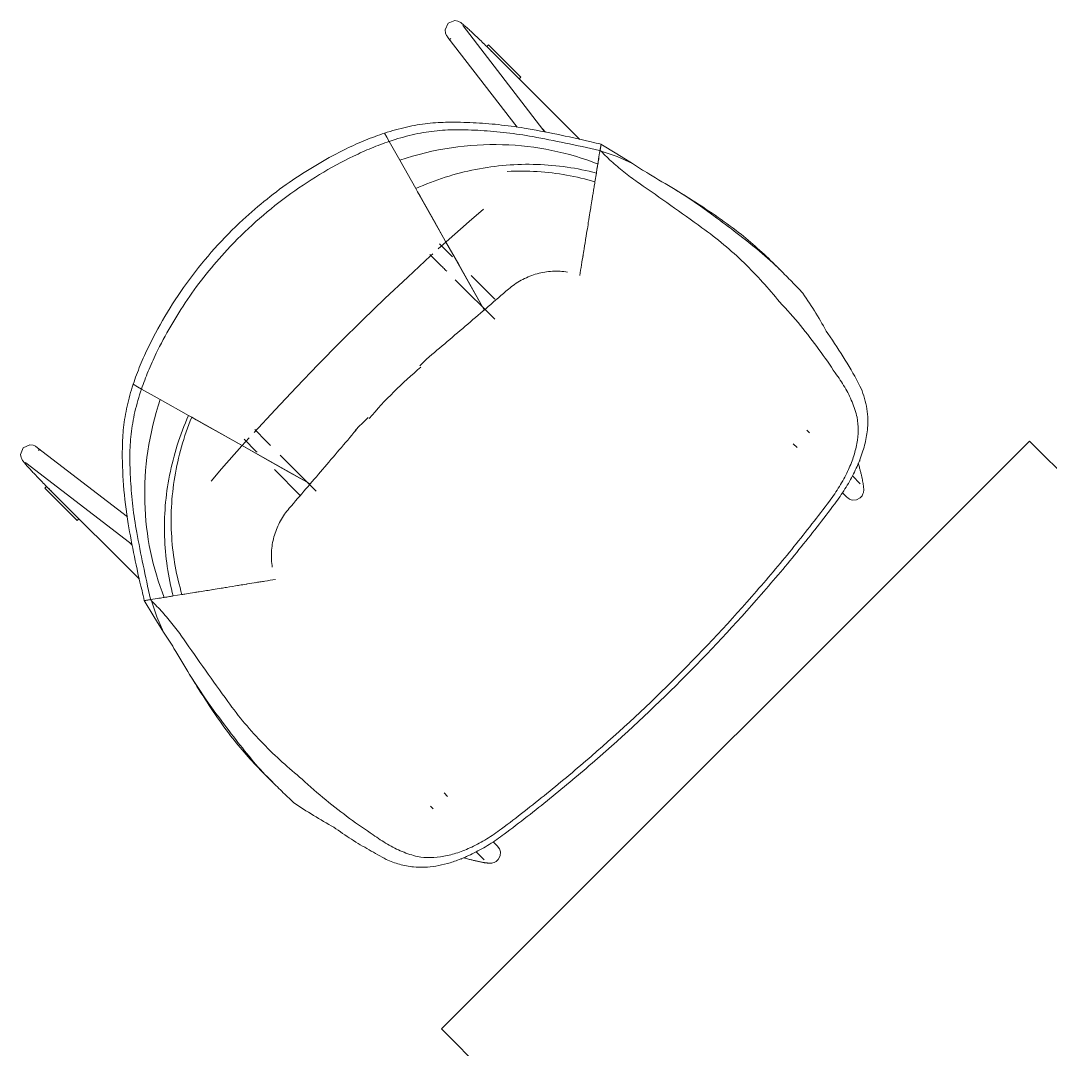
# Model space of a CAD drawing. Header units: millimetres. Extents: x 155927 to 317870, y -36033 to 97293.
# Drawn here: x 189756 to 190623, y 25218 to 26084 of the extents above; entities that cross this region are included whole.
import ezdxf

# ---------------------------------------------------------------- set-up
doc = ezdxf.new("R2010")
doc.units = ezdxf.units.MM
doc.header["$MEASUREMENT"] = 0
doc.layers.add('I-FURN', color=8, linetype='CONTINUOUS', lineweight=9)

msp = doc.modelspace()

# ---------------------------------------------------------------- linework, layer by layer
at = {"layer": 'I-FURN'}
for p, q in [((190116.21, 26082.31), (190121.87, 26084.4)), ((190121.87, 26084.4), (190124.38, 26083.94)), ((190124.38, 26083.94), (190125.53, 26083.45)), ((190125.53, 26083.45), (190126.23, 26083.05)), ((190116.21, 26082.31), (190113.57, 26076.49)), ((190113.57, 26076.49), (190113.98, 26073.75)), ((190126.23, 26083.05), (190126.76, 26082.71)), ((190126.76, 26082.71), (190127.23, 26082.38)), ((190127.23, 26082.38), (190127.67, 26082.06)), ((190127.67, 26082.06), (190128.12, 26081.71)), ((190128.12, 26081.71), (190128.57, 26081.35)), ((190128.52, 26080.17), (190128.56, 26080.11)), ((190128.56, 26080.11), (190128.68, 26079.95)), ((190128.57, 26081.35), (190129.05, 26080.96)), ((190128.68, 26079.95), (190128.72, 26079.9)), ((190195.93, 25992.65), (190128.72, 26079.9)), ((190129.05, 26080.96), (190129.55, 26080.54)), ((190129.55, 26080.54), (190130.07, 26080.09)), ((190130.07, 26080.09), (190130.62, 26079.61)), ((190130.62, 26079.61), (190131.2, 26079.11)), ((190131.2, 26079.11), (190131.81, 26078.57)), ((190131.81, 26078.57), (190132.45, 26078)), ((190132.45, 26078), (190133.11, 26077.4)), ((190133.11, 26077.4), (190133.8, 26076.77)), ((190133.8, 26076.77), (190134.52, 26076.11)), ((190134.52, 26076.11), (190135.27, 26075.42)), ((190135.27, 26075.42), (190136.03, 26074.71)), ((190136.03, 26074.71), (190136.83, 26073.97)), ((190113.98, 26073.75), (190114.48, 26072.53)), ((190114.48, 26072.53), (190114.88, 26071.8)), ((190114.88, 26071.8), (190115.23, 26071.26)), ((190115.23, 26071.26), (190115.56, 26070.79)), ((190115.56, 26070.79), (190115.88, 26070.34)), ((190115.88, 26070.34), (190116.04, 26070.14)), ((190116.04, 26070.14), (190174.2, 25994.63)), ((190117.86, 26069.41), (190118.02, 26069.3)), ((190118.02, 26069.3), (190118.24, 26069.12)), ((190118.24, 26069.12), (190118.53, 26068.89)), ((190136.83, 26073.97), (190137.64, 26073.2)), ((190137.64, 26073.2), (190138.48, 26072.41)), ((190138.48, 26072.41), (190139.34, 26071.6)), ((190139.34, 26071.6), (190140.22, 26070.76)), ((190140.22, 26070.76), (190141.11, 26069.9)), ((190141.11, 26069.9), (190142.02, 26069.03)), ((190142.02, 26069.03), (190142.95, 26068.13)), ((190142.95, 26068.13), (190143.89, 26067.22)), ((190143.89, 26067.22), (190144.85, 26066.29)), ((190144.85, 26066.29), (190145.81, 26065.35)), ((190145.81, 26065.35), (190146.79, 26064.4)), ((190146.79, 26064.4), (190147.77, 26063.43)), ((190147.77, 26063.43), (190148.76, 26062.46)), ((190148.68, 26062.56), (190150.04, 26063.92)), ((190152.95, 26058.29), (190148.68, 26062.56)), ((190148.76, 26062.46), (190149.75, 26061.48)), ((190149.75, 26061.48), (190150.75, 26060.49)), ((190177.35, 26036.71), (190150.09, 26063.97)), ((190150.75, 26060.49), (190151.75, 26059.5)), ((190151.75, 26059.5), (190152.75, 26058.5)), ((190152.75, 26058.5), (190152.97, 26058.28)), ((190226.93, 25984.32), (190152.97, 26058.28)), ((190177.3, 26036.66), (190175.94, 26035.3)), ((190062.68, 25989.6), (190064.65, 25986.1)), ((190062.68, 25989.6), (190064.65, 25986.1)), ((190195.5, 25993.12), (190198.16, 25990.46)), ((190195.93, 25992.65), (190196.71, 25991.47)), ((190064.65, 25986.1), (190066.63, 25982.59)), ((190064.65, 25986.1), (190066.63, 25982.59)), ((190075.49, 25966.87), (190066.63, 25982.59)), ((190066.63, 25982.59), (190075.49, 25966.87)), ((190244.91, 25980.31), (190244.04, 25974.94)), ((190244.04, 25974.96), (190244.91, 25980.3)), ((190244.05, 25975), (190244.91, 25980.3)), ((190258.12, 25972.24), (190244.81, 25980.36)), ((190243.56, 25975.06), (190244.04, 25974.96)), ((190244.95, 25974.36), (190244.04, 25974.94)), ((190244.95, 25974.36), (190258.47, 25969.83)), ((190271.42, 25964.1), (190258.12, 25972.24)), ((190088.94, 25942.99), (190075.49, 25966.87)), ((190075.49, 25966.87), (190088.94, 25942.99)), ((190242.19, 25963.5), (190241.49, 25959.18)), ((190243.16, 25969.54), (190242.19, 25963.5)), ((190258.47, 25969.83), (190271.42, 25964.1)), ((190240.96, 25955.94), (190239.76, 25948.55)), ((190241.49, 25959.18), (190240.96, 25955.94)), ((190090.47, 25940.28), (190088.94, 25942.99)), ((190088.94, 25942.99), (190090.47, 25940.28)), ((190090.47, 25940.28), (190146.57, 25840.7)), ((190092.54, 25936.61), (190090.47, 25940.28)), ((190097.35, 25928.07), (190092.54, 25936.61)), ((190307.21, 25942.1), (190317.82, 25935.26)), ((190104.64, 25915.12), (190097.35, 25928.07)), ((190317.82, 25935.26), (190328.49, 25928.09)), ((190328.49, 25928.09), (190339.8, 25919.92)), ((190146.02, 25925.64), (190133.95, 25915.22)), ((190114.05, 25898.43), (190104.64, 25915.12)), ((190133.95, 25915.22), (190114.57, 25898.06)), ((190114.57, 25898.06), (190107.85, 25892.02)), ((190119.21, 25885.99), (190108.92, 25896.27)), ((190125.07, 25878.86), (190114.05, 25898.43)), ((190082.14, 25868.4), (190101.37, 25886.14)), ((190100.87, 25887.36), (190110.72, 25877.5)), ((190101.37, 25886.14), (190103.33, 25887.92)), ((190119.21, 25885.99), (190119.89, 25885.31)), ((190111.32, 25876.9), (190110.72, 25877.5)), ((190112.02, 25876.2), (190111.32, 25876.9)), ((190112.73, 25875.49), (190112.02, 25876.2)), ((190113.46, 25874.76), (190112.73, 25875.49)), ((190137.15, 25857.43), (190125.07, 25878.86)), ((190397.9, 25872.18), (190391.96, 25878.13)), ((190063.03, 25850.36), (190082.14, 25868.4)), ((190114.21, 25874.02), (190113.46, 25874.76)), ((190114.96, 25873.26), (190114.21, 25874.02)), ((190155.43, 25849.76), (190135.49, 25869.71)), ((190216.73, 25872.53), (190215.24, 25872.74)), ((190122.99, 25865.24), (190122.17, 25866.06)), ((190123.81, 25864.42), (190122.99, 25865.24)), ((190123.81, 25864.42), (190155.43, 25832.79)), ((190044.08, 25832.05), (190063.03, 25850.36)), ((190146.57, 25840.7), (190137.15, 25857.43)), ((190025.32, 25813.49), (190044.08, 25832.05)), ((190006.79, 25794.71), (190025.32, 25813.49)), ((189988.5, 25775.74), (190006.79, 25794.71)), ((189854.6, 25776.05), (189851.1, 25778.02)), ((189854.6, 25776.05), (189851.1, 25778.02)), ((189858.12, 25774.07), (189854.6, 25776.05)), ((189858.12, 25774.07), (189854.6, 25776.05)), ((189858.12, 25774.07), (189873.83, 25765.22)), ((189873.83, 25765.22), (189858.12, 25774.07)), ((189970.49, 25756.62), (189988.5, 25775.74)), ((189873.83, 25765.22), (189897.71, 25751.76)), ((189897.71, 25751.76), (189873.83, 25765.22)), ((189952.79, 25737.38), (189970.49, 25756.62)), ((189897.71, 25751.76), (189900.42, 25750.24)), ((189900.42, 25750.24), (189897.71, 25751.76)), ((190000, 25694.13), (189900.42, 25750.24)), ((189900.42, 25750.24), (189904.1, 25748.16)), ((189904.1, 25748.16), (189912.63, 25743.36)), ((189912.63, 25743.36), (189925.58, 25736.06)), ((189963.2, 25729.98), (189953.35, 25739.84)), ((190037.86, 25739.12), (190038.65, 25739.41)), ((190420.24, 25737.11), (190418.05, 25739.3)), ((189925.58, 25736.06), (189942.28, 25726.66)), ((189942.64, 25726.14), (189948.69, 25732.85)), ((189944.43, 25731.78), (189954.72, 25721.5)), ((189963.2, 25729.98), (189963.88, 25729.3)), ((189963.88, 25729.3), (189964.58, 25728.6)), ((189964.58, 25728.6), (189965.3, 25727.89)), ((190605.59, 25730.09), (190110.62, 25235.11)), ((190406.73, 25727.99), (190409.97, 25724.75)), ((191100.57, 25235.11), (190605.59, 25730.09)), ((189758.39, 25724.5), (189756.3, 25718.83)), ((189758.39, 25724.5), (189764.21, 25727.14)), ((189764.21, 25727.14), (189766.96, 25726.72)), ((189766.96, 25726.72), (189768.18, 25726.22)), ((189768.18, 25726.22), (189768.9, 25725.82)), ((189768.9, 25725.82), (189769.45, 25725.48)), ((189769.45, 25725.48), (189769.92, 25725.15)), ((189769.92, 25725.15), (189770.36, 25724.82)), ((189770.36, 25724.82), (189770.57, 25724.67)), ((189846.17, 25666.43), (189770.57, 25724.67)), ((189771.29, 25722.84), (189771.41, 25722.69)), ((189771.41, 25722.69), (189771.58, 25722.46)), ((189771.58, 25722.46), (189771.82, 25722.17)), ((189925.49, 25706.76), (189942.64, 25726.14)), ((189942.28, 25726.66), (189961.84, 25715.63)), ((189955.32, 25720.9), (189954.72, 25721.5)), ((189965.3, 25727.89), (189966.03, 25727.16)), ((189966.03, 25727.16), (189966.77, 25726.41)), ((189756.3, 25718.83), (189756.77, 25716.32)), ((189756.77, 25716.32), (189757.26, 25715.18)), ((189757.26, 25715.18), (189757.65, 25714.48)), ((189757.65, 25714.48), (189757.99, 25713.94)), ((189757.99, 25713.94), (189758.32, 25713.48)), ((189758.32, 25713.48), (189758.65, 25713.03)), ((189758.65, 25713.03), (189758.99, 25712.59)), ((189758.99, 25712.59), (189759.36, 25712.13)), ((189759.36, 25712.13), (189759.75, 25711.66)), ((189759.75, 25711.66), (189760.17, 25711.16)), ((189760.17, 25711.16), (189760.61, 25710.63)), ((189760.54, 25712.19), (189760.6, 25712.14)), ((189760.6, 25712.14), (189760.75, 25712.03)), ((189760.61, 25710.63), (189761.09, 25710.08)), ((189760.75, 25712.03), (189760.8, 25711.99)), ((189760.8, 25711.99), (189848.06, 25644.78)), ((189961.84, 25715.63), (189983.28, 25703.55)), ((189974.74, 25718.44), (189975.56, 25717.62)), ((189975.56, 25717.62), (189976.29, 25716.9)), ((190005.07, 25688.11), (189976.29, 25716.9)), ((190462.35, 25708.29), (190461.44, 25711.7)), ((190462.92, 25713.62), (190462.42, 25713.49)), ((189761.09, 25710.08), (189761.6, 25709.5)), ((189761.6, 25709.5), (189762.14, 25708.89)), ((189762.14, 25708.89), (189762.71, 25708.26)), ((189762.71, 25708.26), (189763.31, 25707.59)), ((189763.31, 25707.59), (189763.94, 25706.9)), ((189763.94, 25706.9), (189764.6, 25706.18)), ((189764.6, 25706.18), (189765.28, 25705.44)), ((189765.28, 25705.44), (189766, 25704.67)), ((189766, 25704.67), (189766.74, 25703.88)), ((189766.74, 25703.88), (189767.5, 25703.06)), ((189767.5, 25703.06), (189768.29, 25702.22)), ((189768.29, 25702.22), (189769.11, 25701.37)), ((189916.61, 25696.48), (189925.49, 25706.76)), ((189970.05, 25706.17), (189991.73, 25684.48)), ((189983.28, 25703.55), (190000, 25694.13)), ((190462.4, 25708.1), (190462.35, 25708.29)), ((190462.59, 25707.38), (190462.4, 25708.1)), ((190462.78, 25706.65), (190462.59, 25707.38)), ((190462.97, 25705.93), (190462.78, 25706.65)), ((190463.15, 25705.22), (190462.97, 25705.93)), ((190463.33, 25704.5), (190463.15, 25705.22)), ((190463.5, 25703.79), (190463.33, 25704.5)), ((190463.67, 25703.09), (190463.5, 25703.79)), ((190463.84, 25702.39), (190463.67, 25703.09)), ((190464, 25701.7), (190463.84, 25702.39)), ((189769.11, 25701.37), (189769.94, 25700.49)), ((189769.94, 25700.49), (189770.8, 25699.59)), ((189770.8, 25699.59), (189771.68, 25698.68)), ((189771.68, 25698.68), (189772.57, 25697.75)), ((189772.57, 25697.75), (189773.48, 25696.81)), ((189773.48, 25696.81), (189774.41, 25695.86)), ((189774.41, 25695.86), (189775.35, 25694.89)), ((189775.35, 25694.89), (189776.31, 25693.92)), ((189776.31, 25693.92), (189777.27, 25692.93)), ((190463.13, 25694.22), (190456.43, 25700.92)), ((190464.16, 25701.02), (190464, 25701.7)), ((190464.31, 25700.35), (190464.16, 25701.02)), ((190464.45, 25699.69), (190464.31, 25700.35)), ((190464.59, 25699.04), (190464.45, 25699.69)), ((190464.73, 25698.4), (190464.59, 25699.04)), ((190464.86, 25697.77), (190464.73, 25698.4)), ((190464.98, 25697.16), (190464.86, 25697.77)), ((190465.1, 25696.56), (190464.98, 25697.16)), ((190465.21, 25695.97), (190465.1, 25696.56)), ((190465.31, 25695.4), (190465.21, 25695.97)), ((190465.41, 25694.84), (190465.31, 25695.4)), ((190465.5, 25694.3), (190465.41, 25694.84)), ((190465.58, 25693.78), (190465.5, 25694.3)), ((190465.66, 25693.26), (190465.58, 25693.78)), ((190465.73, 25692.76), (190465.66, 25693.26)), ((189776.73, 25690.61), (189803.99, 25663.35)), ((189776.78, 25690.66), (189778.15, 25692.03)), ((189777.27, 25692.93), (189778.24, 25691.95)), ((189778.15, 25692.03), (189782.42, 25687.76)), ((189778.24, 25691.95), (189779.23, 25690.95)), ((189779.23, 25690.95), (189780.21, 25689.95)), ((189780.21, 25689.95), (189781.21, 25688.96)), ((189781.21, 25688.96), (189782.21, 25687.96)), ((189782.21, 25687.96), (189782.43, 25687.73)), ((189782.43, 25687.73), (189856.38, 25613.78)), ((190448.03, 25686.69), (190451.81, 25682.91)), ((190464.6, 25684.2), (190465.37, 25685.73)), ((190465.37, 25685.73), (190465.72, 25686.84)), ((190465.72, 25686.84), (190465.88, 25687.68)), ((190465.79, 25692.28), (190465.73, 25692.76)), ((190465.85, 25691.8), (190465.79, 25692.28)), ((190465.9, 25691.34), (190465.85, 25691.8)), ((190465.88, 25687.68), (190465.96, 25688.36)), ((190465.94, 25690.88), (190465.9, 25691.34)), ((190465.97, 25690.41), (190465.94, 25690.88)), ((190465.96, 25688.36), (190465.99, 25688.94)), ((190465.99, 25689.95), (190465.97, 25690.41)), ((190466, 25689.46), (190465.99, 25689.95)), ((190465.99, 25688.94), (190466, 25689.46)), ((190452.51, 25682.28), (190451.81, 25682.91)), ((190453.94, 25681.35), (190452.51, 25682.28)), ((190456.37, 25680.53), (190453.94, 25681.35)), ((190459.82, 25680.7), (190456.37, 25680.53)), ((190459.82, 25680.7), (190462.9, 25682.28)), ((190462.9, 25682.28), (190464.6, 25684.2)), ((189805.41, 25664.77), (189804.04, 25663.4)), ((189850.25, 25642.54), (189847.58, 25645.21)), ((189848.06, 25644.78), (189849.23, 25643.99)), ((189967.97, 25625.46), (189968.17, 25623.98)), ((189877.2, 25598.52), (189871.17, 25597.54)), ((189881.52, 25599.22), (189877.2, 25598.52)), ((189884.76, 25599.74), (189881.52, 25599.22)), ((189892.15, 25600.94), (189884.76, 25599.74)), ((189860.35, 25595.89), (189868.47, 25582.59)), ((189865.77, 25596.67), (189860.39, 25595.8)), ((189860.41, 25595.8), (189865.74, 25596.66)), ((189860.99, 25595.89), (189865.71, 25596.66)), ((189865.74, 25596.66), (189865.65, 25597.15)), ((189866.35, 25595.75), (189865.77, 25596.67)), ((189870.88, 25582.24), (189866.35, 25595.75)), ((189868.47, 25582.59), (189876.6, 25569.29)), ((189876.6, 25569.29), (189870.88, 25582.24)), ((189905.45, 25522.88), (189898.61, 25533.49)), ((189912.62, 25512.22), (189905.45, 25522.88)), ((189920.78, 25500.9), (189912.62, 25512.22)), ((189962.58, 25448.75), (189968.52, 25442.8)), ((190115.74, 25430.95), (190112.72, 25433.97)), ((190101.4, 25422.66), (190103.59, 25420.47)), ((190157.8, 25388.89), (190154.01, 25392.68)), ((190139.79, 25384.27), (190146.48, 25377.58)), ((190158.42, 25388.19), (190157.8, 25388.89)), ((190159.36, 25386.77), (190158.42, 25388.19)), ((190160.17, 25384.34), (190159.36, 25386.77)), ((190160, 25380.88), (190160.17, 25384.34)), ((190127.22, 25378.28), (190127.08, 25377.78)), ((190129.01, 25379.27), (190132.41, 25378.35)), ((190132.61, 25378.3), (190132.41, 25378.35)), ((190133.33, 25378.11), (190132.61, 25378.3)), ((190134.05, 25377.92), (190133.33, 25378.11)), ((190134.77, 25377.74), (190134.05, 25377.92)), ((190135.49, 25377.55), (190134.77, 25377.74)), ((190136.2, 25377.38), (190135.49, 25377.55)), ((190136.91, 25377.2), (190136.2, 25377.38)), ((190137.62, 25377.03), (190136.91, 25377.2)), ((190138.31, 25376.87), (190137.62, 25377.03)), ((190139, 25376.7), (190138.31, 25376.87)), ((190139.69, 25376.55), (190139, 25376.7)), ((190140.36, 25376.4), (190139.69, 25376.55)), ((190141.02, 25376.25), (190140.36, 25376.4)), ((190141.67, 25376.11), (190141.02, 25376.25)), ((190142.31, 25375.98), (190141.67, 25376.11)), ((190142.93, 25375.85), (190142.31, 25375.98)), ((190143.55, 25375.72), (190142.93, 25375.85)), ((190144.15, 25375.61), (190143.55, 25375.72)), ((190144.73, 25375.5), (190144.15, 25375.61)), ((190145.3, 25375.39), (190144.73, 25375.5)), ((190145.86, 25375.3), (190145.3, 25375.39)), ((190146.4, 25375.2), (190145.86, 25375.3)), ((190146.93, 25375.12), (190146.4, 25375.2)), ((190147.44, 25375.04), (190146.93, 25375.12)), ((190147.94, 25374.97), (190147.44, 25375.04)), ((190148.43, 25374.91), (190147.94, 25374.97)), ((190148.9, 25374.86), (190148.43, 25374.91)), ((190149.37, 25374.81), (190148.9, 25374.86)), ((190149.83, 25374.77), (190149.37, 25374.81)), ((190150.29, 25374.74), (190149.83, 25374.77)), ((190150.76, 25374.72), (190150.29, 25374.74)), ((190151.24, 25374.71), (190150.76, 25374.72)), ((190151.76, 25374.71), (190151.24, 25374.71)), ((190152.34, 25374.75), (190151.76, 25374.71)), ((190153.02, 25374.83), (190152.34, 25374.75)), ((190153.87, 25374.99), (190153.02, 25374.83)), ((190154.98, 25375.34), (190153.87, 25374.99)), ((190156.5, 25376.1), (190154.98, 25375.34)), ((190158.42, 25377.8), (190156.5, 25376.1)), ((190160, 25380.88), (190158.42, 25377.8)), ((190110.62, 25235.11), (190605.59, 24740.14))]:
    msp.add_line(p, q, dxfattribs=at)
msp.add_arc((190335.73, 25504.98), 376.15, 130.12594, 139.52933, dxfattribs=at)
for centre, major_axis, ratio, start_param, end_param in [((190204.69, 26481.3), (411.51, -411.51), 0.743145, 5.413461, 5.430001), ((187536.37, 21415.78), (-3756.55, -3756.55), 0.981627, 3.381927, 3.386869), ((188590.71, 21659.35), (4235.43, -4235.43), 0.743145, 1.876602, 1.878583), ((189359.41, 25636.01), (411.51, -411.51), 0.743145, 0.853184, 0.869724), ((194424.93, 28304.34), (-3756.55, -3756.55), 0.981627, 6.037909, 6.042851), ((194181.36, 27249.99), (4235.43, -4235.43), 0.743145, 4.404602, 4.406583)]:
    msp.add_ellipse(centre, major_axis=major_axis, ratio=ratio, start_param=start_param, end_param=end_param, dxfattribs=at)
for points in [[(190116.21, 25998.77), (190110.59, 25998.74), (190099.11, 25998.02), (190081.13, 25995.08), (190068.88, 25991.65), (190062.68, 25989.6)], [(190180.26, 25993.81), (190172.95, 25995.01), (190158.46, 25996.97), (190137.15, 25998.57), (190123.16, 25998.84), (190116.21, 25998.77)], [(190030.4, 25976.39), (190035.82, 25979.03), (190046.64, 25983.9), (190057.36, 25987.86), (190062.68, 25989.6)], [(190066.63, 25982.59), (190073.1, 25984.82), (190085.89, 25988.56), (190104.68, 25991.72), (190116.68, 25992.43), (190122.57, 25992.42)], [(190122.57, 25992.42), (190129.58, 25992.43), (190143.74, 25992.03), (190165.32, 25990.15), (190180, 25987.97), (190187.41, 25986.66)], [(190236.45, 25982.17), (190226.67, 25984.59), (190207.48, 25988.9), (190189.16, 25992.3), (190180.26, 25993.81)], [(190066.63, 25982.59), (190061.67, 25980.93), (190051.67, 25977.19), (190041.6, 25972.67), (190036.56, 25970.23)], [(190242.19, 25963.5), (190217.6, 25973.31), (190163.12, 25984.87), (190104.19, 25976.45), (190075.49, 25966.87)], [(190187.41, 25986.66), (190196.39, 25984.95), (190214.76, 25981.36), (190233.86, 25977.26), (190243.56, 25975.06)], [(190244.05, 25974.99), (190244.28, 25976.42), (190244.56, 25978.19), (190244.91, 25980.3)], [(190244.04, 25974.94), (190243.6, 25972.24), (190243.23, 25969.94), (190242.92, 25968.03)], [(190277.06, 25947.32), (190273.06, 25950.09), (190265.32, 25955.82), (190254.5, 25964.86), (190248.01, 25971.16), (190244.95, 25974.36)], [(190240.96, 25955.94), (190224.78, 25960.22), (190191.09, 25965.18), (190139.09, 25961), (190105.22, 25950.28), (190088.94, 25942.99)], [(190242.19, 25963.5), (190241.92, 25961.88), (190241.69, 25960.44), (190241.49, 25959.18)], [(190242.92, 25968.02), (190242.61, 25966.12), (190242.37, 25964.61), (190242.19, 25963.5)], [(190271.42, 25964.1), (190273.61, 25962.57), (190278.07, 25959.58), (190282.71, 25956.72), (190285.06, 25955.32)], [(190241.49, 25959.18), (190241.28, 25957.92), (190241.11, 25956.84), (190240.96, 25955.94)], [(190329.84, 25909.96), (190321.11, 25916.28), (190303.58, 25928.82), (190285.92, 25941.19), (190277.06, 25947.32)], [(190358.67, 25907.65), (190352.1, 25912.65), (190338.53, 25922.28), (190324.3, 25931.45), (190317.1, 25935.98)], [(190236.41, 25927.86), (190236.13, 25926.13), (190235.84, 25924.33), (190235.53, 25922.45)], [(190237.42, 25934.08), (190237.09, 25932.04), (190236.73, 25929.82), (190236.35, 25927.46)], [(190235.53, 25922.43), (190235.15, 25920.09), (190234.76, 25917.63), (190234.34, 25915.08)], [(190339.8, 25919.92), (190346.42, 25915.01), (190359.55, 25905.24), (190378.52, 25890.28), (190390.23, 25879.81), (190395.75, 25874.33)], [(190234.44, 25915.7), (190234.1, 25913.57), (190233.74, 25911.36), (190233.37, 25909.1)], [(190395.16, 25847.49), (190390.62, 25853.11), (190381.07, 25864.19), (190365.52, 25880.42), (190348.49, 25895.82), (190336.21, 25905.37), (190329.84, 25909.96)], [(190232.2, 25901.85), (190231.69, 25898.7), (190231.17, 25895.48), (190230.63, 25892.18)], [(190233.38, 25909.12), (190232.95, 25906.48), (190232.51, 25903.75), (190232.06, 25900.99)], [(190389.43, 25880.65), (190384.63, 25885.42), (190374.68, 25894.66), (190364.09, 25903.39), (190358.67, 25907.65)], [(190229.77, 25886.83), (190229.34, 25884.19), (190228.9, 25881.48), (190228.46, 25878.76)], [(190230.63, 25892.16), (190230.29, 25890.04), (190229.94, 25887.9), (190229.59, 25885.73)], [(190228.47, 25878.8), (190227.98, 25875.81), (190227.49, 25872.79), (190227, 25869.73)], [(190395.72, 25874.35), (190393.63, 25876.45), (190391.54, 25878.55), (190389.43, 25880.65)], [(190215.24, 25872.74), (190210.95, 25873.33), (190202.24, 25873.58), (190189.45, 25871.13), (190177.45, 25866.06), (190170.3, 25861.08), (190167.02, 25858.25)], [(190227, 25869.73), (190226.97, 25869.72), (190226.94, 25869.72), (190226.91, 25869.72)], [(190395.75, 25874.33), (190399.04, 25871.07), (190405.5, 25864.55), (190411.73, 25858.02), (190414.77, 25854.75)], [(190167.02, 25858.25), (190155.66, 25848.44), (190132.8, 25828.82), (190109.68, 25809.16), (190098.07, 25799.32)], [(190414.77, 25854.75), (190418.63, 25849.13), (190425.98, 25837.84), (190432.58, 25826.49), (190435.68, 25820.81)], [(190442.04, 25787.57), (190437.77, 25794.13), (190428.57, 25807.35), (190413.15, 25827.63), (190401.37, 25840.9), (190395.16, 25847.49)], [(190435.68, 25820.81), (190441, 25813.33), (190450.85, 25798.45), (190459.09, 25783.82), (190462.78, 25776.59)], [(189851.1, 25778.02), (189852.84, 25783.35), (189856.81, 25794.07), (189861.67, 25804.89), (189864.32, 25810.3)], [(189870.47, 25804.14), (189868.03, 25799.1), (189863.51, 25789.03), (189859.78, 25779.04), (189858.12, 25774.07)], [(190098.07, 25799.32), (190096.12, 25797.37), (190094.17, 25795.43), (190092.23, 25793.48)], [(190460.46, 25750.24), (190459.39, 25754.66), (190456.61, 25763.31), (190450.24, 25775.67), (190444.97, 25783.65), (190442.04, 25787.57)], [(189851.1, 25778.02), (189849.05, 25771.83), (189845.62, 25759.57), (189842.69, 25741.59), (189841.96, 25730.11), (189841.94, 25724.49)], [(189848.29, 25718.14), (189848.27, 25724.03), (189848.99, 25736.03), (189852.15, 25754.81), (189855.88, 25767.6), (189858.12, 25774.07)], [(189873.83, 25765.22), (189864.25, 25736.51), (189855.84, 25677.58), (189867.4, 25623.11), (189877.2, 25598.52)], [(189897.71, 25751.76), (189890.42, 25735.49), (189879.71, 25701.62), (189875.52, 25649.62), (189880.48, 25615.92), (189884.76, 25599.74)], [(189900.42, 25750.24), (189893.67, 25733.93), (189884.09, 25700.2), (189881.58, 25649.12), (189887.48, 25616.49), (189892.15, 25600.94)], [(190048.79, 25750.04), (190045.14, 25746.4), (190041.5, 25742.76), (190037.86, 25739.12)], [(190452.43, 25704.69), (190454.31, 25708.64), (190457.49, 25716.46), (190460.52, 25728.13), (190461.62, 25739.49), (190461.07, 25746.7), (190460.46, 25750.24)], [(190038.65, 25739.41), (190029.27, 25728.34), (190010.52, 25706.31), (189991.81, 25684.52), (189982.46, 25673.68)], [(189841.94, 25724.49), (189841.81, 25714.15), (189842.51, 25693.13), (189845.11, 25671.45), (189846.89, 25660.45)], [(189854.05, 25653.29), (189852.73, 25660.69), (189850.56, 25675.36), (189848.67, 25696.98), (189848.27, 25711.13), (189848.29, 25718.14)], [(190463.05, 25715.31), (190461.4, 25711.06), (190457.62, 25702.58), (190450.42, 25689.8), (190444.73, 25681.52), (190441.66, 25677.42)], [(190437.16, 25679.64), (190440.22, 25683.73), (190445.82, 25691.99), (190450.4, 25700.43), (190452.43, 25704.69)], [(189982.46, 25673.68), (189979.62, 25670.39), (189974.64, 25663.23), (189969.57, 25651.24), (189967.13, 25638.44), (189967.37, 25629.75), (189967.97, 25625.46)], [(189846.89, 25660.45), (189848.42, 25651.49), (189851.83, 25633.12), (189856.13, 25613.98), (189858.54, 25604.26)], [(189865.65, 25597.15), (189863.45, 25606.83), (189859.35, 25625.92), (189855.76, 25644.31), (189854.05, 25653.29)], [(189925, 25606.26), (189926.55, 25606.51), (189928.12, 25606.77), (189929.73, 25607.03)], [(189939.72, 25608.65), (189936.29, 25608.09), (189932.96, 25607.55), (189929.74, 25607.03)], [(189970.98, 25613.71), (189967.91, 25613.21), (189964.89, 25612.72), (189961.9, 25612.24)], [(189872.68, 25597.79), (189874.58, 25598.1), (189876.09, 25598.34), (189877.2, 25598.52)], [(189877.2, 25598.52), (189878.82, 25598.78), (189880.26, 25599.01), (189881.52, 25599.22)], [(189881.52, 25599.22), (189882.78, 25599.42), (189883.86, 25599.6), (189884.76, 25599.74)], [(189903.15, 25602.72), (189900.24, 25602.25), (189895.36, 25601.46), (189892.85, 25601.05), (189892.15, 25600.94)], [(189902.94, 25602.69), (189904.09, 25602.88), (189905.32, 25603.07), (189906.62, 25603.28)], [(189913.24, 25604.36), (189910.88, 25603.97), (189908.73, 25603.63), (189906.7, 25603.3)], [(189912.84, 25604.29), (189914.57, 25604.57), (189916.38, 25604.87), (189918.27, 25605.17)], [(189925.63, 25606.36), (189923.08, 25605.95), (189920.6, 25605.55), (189918.25, 25605.17)], [(189865.71, 25596.66), (189864.42, 25596.45), (189862.79, 25596.19), (189860.98, 25595.89)], [(189865.77, 25596.67), (189868.47, 25597.1), (189870.77, 25597.48), (189872.68, 25597.79)], [(189893.38, 25563.64), (189890.61, 25567.64), (189884.88, 25575.38), (189875.84, 25586.2), (189869.55, 25592.69), (189866.35, 25595.75)], [(189876.6, 25569.29), (189878.13, 25567.1), (189881.13, 25562.63), (189883.99, 25558), (189885.38, 25555.64)], [(189930.74, 25510.86), (189924.43, 25519.59), (189911.88, 25537.12), (189899.52, 25554.78), (189893.38, 25563.64)], [(189904.72, 25523.61), (189909.25, 25516.4), (189918.42, 25502.18), (189928.06, 25488.6), (189933.06, 25482.04)], [(189993.21, 25445.55), (189987.59, 25450.08), (189976.51, 25459.63), (189960.28, 25475.18), (189944.88, 25492.22), (189935.34, 25504.5), (189930.74, 25510.86)], [(189966.37, 25444.96), (189960.89, 25450.47), (189950.43, 25462.19), (189935.47, 25481.16), (189925.7, 25494.28), (189920.78, 25500.9)], [(189933.06, 25482.04), (189937.32, 25476.61), (189946.04, 25466.03), (189955.29, 25456.07), (189960.06, 25451.27)], [(189960.06, 25451.27), (189962.15, 25449.17), (189964.25, 25447.07), (189966.36, 25444.98)], [(189985.95, 25425.93), (189982.68, 25428.98), (189976.16, 25435.2), (189969.64, 25441.67), (189966.37, 25444.96)], [(190053.14, 25398.66), (190046.58, 25402.94), (190033.35, 25412.14), (190013.07, 25427.56), (189999.8, 25439.34), (189993.21, 25445.55)], [(189985.95, 25425.93), (189991.59, 25422.07), (190002.89, 25414.71), (190014.22, 25408.12), (190019.89, 25405.02)], [(190019.89, 25405.02), (190024.86, 25401.43), (190034.76, 25394.63), (190049.7, 25385.77), (190059.35, 25380.42), (190064.12, 25377.92)], [(190090.46, 25380.25), (190086.02, 25381.32), (190077.34, 25384.12), (190065.03, 25390.48), (190057.05, 25395.74), (190053.14, 25398.66)], [(190125.39, 25377.66), (190129.65, 25379.3), (190138.12, 25383.08), (190150.9, 25390.28), (190159.18, 25395.97), (190163.29, 25399.05)], [(190161.06, 25403.54), (190156.98, 25400.48), (190148.71, 25394.88), (190140.27, 25390.3), (190136.01, 25388.27)], [(190136.01, 25388.27), (190132.07, 25386.4), (190124.25, 25383.21), (190112.57, 25380.18), (190101.22, 25379.08), (190094, 25379.63), (190090.46, 25380.25)]]:
    msp.add_open_spline(points, degree=3, dxfattribs=at)
for points, knots in [([(189864.32, 25810.3), (189869.03, 25819.94), (189879.46, 25838.96), (189897.96, 25866.6), (189919.22, 25892.75), (189947.69, 25921.76), (189977.62, 25945.61), (190007.44, 25964.43), (190022.69, 25972.62), (190030.4, 25976.39)], [-1, -1, -1, -1, -0.861111, -0.722222, -0.583333, -0.444444, -0.222222, -0.111111, 0, 0, 0, 0]), ([(190036.56, 25970.23), (190026.9, 25965.54), (190007.84, 25955.16), (189980.15, 25936.71), (189953.98, 25915.46), (189924.95, 25886.99), (189901.12, 25857.02), (189882.37, 25827.14), (189874.22, 25811.87), (189870.47, 25804.14)], [-1, -1, -1, -1, -0.861111, -0.722222, -0.583333, -0.444444, -0.222222, -0.111111, 0, 0, 0, 0]), ([(190239.76, 25948.55), (190224.22, 25953.22), (190199.75, 25957.65), (190174.47, 25957.82), (190166.01, 25957.39)], [0, 0, 0, 0, 0.3333333, 0.5000122, 0.5000122, 0.5000122, 0.5000122]), ([(190239.76, 25948.55), (190239.68, 25948.03), (190239.41, 25946.36), (190238.76, 25942.35), (190238.22, 25939.01), (190237.98, 25937.55)], [-1, -1, -1, -1, -0.8928571, -0.7857143, -0.7142857, -0.7142857, -0.7142857, -0.7142857]), ([(190238.01, 25937.76), (190237.9, 25937.05), (190237.71, 25935.86), (190237.5, 25934.58), (190237.42, 25934.09)], [-0.71428571, -0.71428571, -0.71428571, -0.71428571, -0.67857143, -0.65678994, -0.65678994, -0.65678994, -0.65678994]), ([(190462.78, 25776.59), (190464.08, 25773.87), (190466.29, 25768.34), (190469.25, 25756.75), (190469.93, 25743.43), (190467.51, 25728.42), (190464.76, 25719.72), (190463.05, 25715.31)], [-1, -1, -1, -1, -0.85, -0.7, -0.4, -0.2, 0, 0, 0, 0]), ([(190161.06, 25403.54), (190173.96, 25413.24), (190199.48, 25433.15), (190249.47, 25475.12), (190309.52, 25531.18), (190365.58, 25591.23), (190407.55, 25641.21), (190427.46, 25666.74), (190437.16, 25679.64)], [-1, -1, -1, -1, -0.875, -0.75, -0.5, -0.25, -0.125, 0, 0, 0, 0]), ([(190441.66, 25677.42), (190431.87, 25664.41), (190411.79, 25638.68), (190369.47, 25588.3), (190312.95, 25527.75), (190252.4, 25471.23), (190202.01, 25428.91), (190176.29, 25408.83), (190163.29, 25399.05)], [-1, -1, -1, -1, -0.875, -0.75, -0.5, -0.25, -0.125, 0, 0, 0, 0]), ([(189938.85, 25608.5), (189939.45, 25608.6), (189941.87, 25609), (189944.42, 25609.41), (189946.34, 25609.72), (189946.39, 25609.73)], [0.71428571, 0.71428571, 0.71428571, 0.71428571, 0.73214286, 0.78571429, 0.78716796, 0.78716796, 0.78716796, 0.78716796]), ([(189954.98, 25611.12), (189952.36, 25610.69), (189949.49, 25610.23), (189946.68, 25609.77), (189946.4, 25609.73)], [-0.85714286, -0.85714286, -0.85714286, -0.85714286, -0.78571429, -0.77790979, -0.77790979, -0.77790979, -0.77790979]), ([(189953.86, 25610.94), (189955.15, 25611.15), (189957.8, 25611.58), (189960.52, 25612.01), (189961.92, 25612.24)], [0.85714286, 0.85714286, 0.85714286, 0.85714286, 0.89285714, 0.93070121, 0.93070121, 0.93070121, 0.93070121]), ([(190064.12, 25377.92), (190067.73, 25376.19), (190075.17, 25373.41), (190088.98, 25370.83), (190102.59, 25371.34), (190115.53, 25374.19), (190122.08, 25376.38), (190125.39, 25377.66)], [0, 0, 0, 0, 0.2, 0.4, 0.7, 0.85, 1, 1, 1, 1])]:
    msp.add_open_spline(points, degree=3, knots=knots, dxfattribs=at)

doc.saveas('drawing.dxf')
